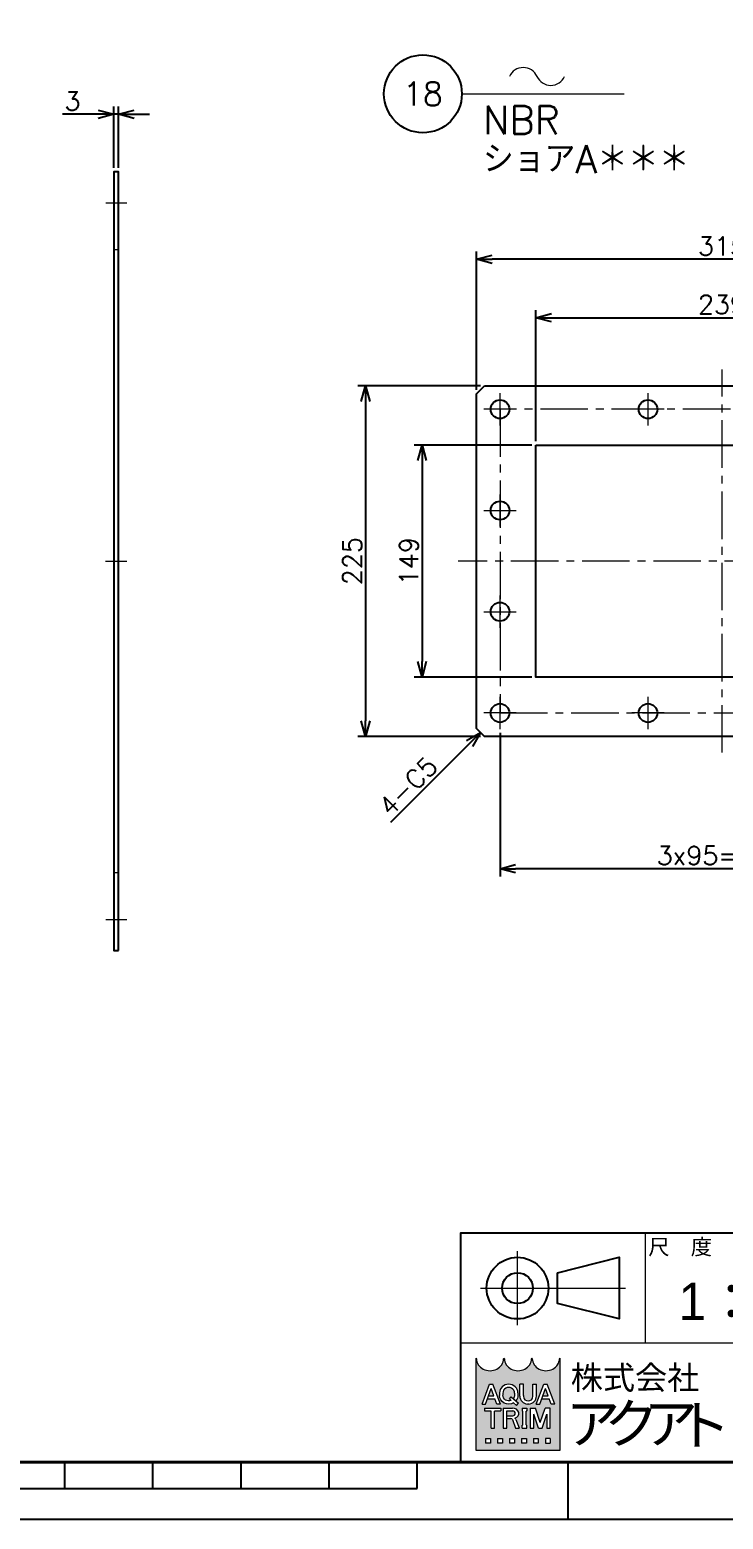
# Model space of a CAD drawing. Header units: millimetres. Extents: x 0 to 4931, y -34 to 1655.
# Drawn here: x 3826 to 4271, y 0 to 956 of the extents above; entities that cross this region are included whole.
import ezdxf
from ezdxf import colors
from ezdxf.entities.mleader import LeaderData, LeaderLine
from ezdxf.enums import TextEntityAlignment as Align
from ezdxf.math import Vec2, Vec3

# ---------------------------------------------------------------- set-up
doc = ezdxf.new("R2010")
doc.units = ezdxf.units.MM
doc.header["$LTSCALE"] = 1.6
doc.header["$PDMODE"] = 99
doc.header["$PDSIZE"] = 1
doc.linetypes.add('CENTER2', pattern=[28.575000000000003, 19.05, -3.175, 3.175, -3.175])
doc.linetypes.add('HIDDEN', pattern=[9.524999999999999, 6.35, -3.175])
for name, color, linetype, lineweight in [('04_HIDDEN', 2, 'HIDDEN', 13), ('05_CENTER', 4, 'CENTER2', 13), ('07_寸法線', 3, 'Continuous', 9), ('08_DIM', 3, 'Continuous', 13), ('99_図枠', 7, 'Continuous', 40)]:
    doc.layers.add(name, color=color, linetype=linetype, lineweight=lineweight)
doc.layers.add('10_DRAFT', color=8, linetype='Continuous', lineweight=0, plot=False)
doc.styles.add('KSS_TXT', font='txt.shx', dxfattribs={"bigfont": 'extfont2.shx'})
doc.styles.add('MS_G', font='MS Gothic.ttf')
doc.styles.get("Standard").update_dxf_attribs({"font": 'txt.shx', "bigfont": 'extfont2.shx'})
doc.styles.add('表題用', font='MS PGothic.ttf')
doc.dimstyles.new('KSS_DIM', dxfattribs={"dimscale": 4, "dimtxt": 3, "dimasz": 2.5, "dimexe": 1.25, "dimexo": 0.625, "dimtad": 1, "dimdsep": 46, "dimtxsty": 'KSS_TXT', "dimblk": 'OPEN30', "dimcen": 0, "dimazin": 2, "dimtfac": 0.75, "dimtmove": 0, "dimatfit": 3, "dimldrblk": 'OPEN30', "dimfxl": 1.25, "dimtolj": 1, "dimarcsym": 0})

# ---------------------------------------------------------------- blocks, each defined once
blk = doc.blocks.new('_Open30')
at = {"color": 0, "linetype": 'ByBlock', "lineweight": -2}
for p, q in [((-1, 0.26794919), (0, 0)), ((0, 0), (-1, -0.26794919)), ((0, 0), (-1, 0))]:
    blk.add_line(p, q, dxfattribs=at)
blk = doc.blocks.new('*D190')
at = {"layer": '08_DIM', "color": 0, "lineweight": -2, "transparency": 16777216}
for p, q in [((3869.421857314441, 901.9175847147144), (3846.421857314441, 901.9175847147144)), ((3879.421857314441, 867.5768902541349), (3879.421857314441, 906.9175847147144)), ((3882.421857314439, 901.9175847147144), (3879.421857314441, 901.9175847147144)), ((3882.421857314439, 867.5768902541349), (3882.421857314439, 906.9175847147144)), ((3892.421857314439, 901.9175847147144), (3902.421857314439, 901.9175847147144))]:
    blk.add_line(p, q, dxfattribs=at)
at = {"layer": 'Defpoints', "color": 0, "transparency": 16777216}
for p in [(3879.421857314441, 901.9175847147144), (3879.421857314441, 865.0768902541349), (3882.421857314439, 865.0768902541349)]:
    blk.add_point(p, dxfattribs=at)
at = {"layer": '08_DIM', "color": 0, "lineweight": -2, "transparency": 16777216, "xscale": 10, "yscale": 10, "zscale": 10}
blk.add_blockref('_Open30', (3879.421857314441, 901.9175847147144), dxfattribs=at)
at = {"layer": '08_DIM', "color": 0, "lineweight": -2, "transparency": 16777216, "xscale": 10, "yscale": 10, "zscale": 10, "rotation": 180}
blk.add_blockref('_Open30', (3882.421857314439, 901.9175847147144), dxfattribs=at)
at = {"layer": '08_DIM', "color": 0, "transparency": 16777216, "insert": (3852.921857314441, 910.4175847147144), "char_height": 12, "attachment_point": 5, "style": 'KSS_TXT'}
blk.add_mtext('\\A1;3', dxfattribs=at)
blk = doc.blocks.new('*D194')
at = {"layer": '08_DIM', "color": 0, "lineweight": -2, "transparency": 16777216}
for p, q in [((4147.817561965858, 689.5768902497996), (4072.284128797636, 689.5768902497996)), ((4077.284128797636, 679.5768902497996), (4077.284128797636, 550.5768902497996)), ((4147.817561965858, 540.5768902497996), (4072.284128797636, 540.5768902497996))]:
    blk.add_line(p, q, dxfattribs=at)
at = {"layer": 'Defpoints', "color": 0, "transparency": 16777216}
for p in [(4150.317561965858, 689.5768902497996), (4077.284128797636, 540.5768902497996), (4150.317561965858, 540.5768902497996)]:
    blk.add_point(p, dxfattribs=at)
at = {"layer": '08_DIM', "color": 0, "lineweight": -2, "transparency": 16777216, "xscale": 10, "yscale": 10, "zscale": 10}
for p, rotation in [((4077.284128797636, 689.5768902497996), 90), ((4077.284128797636, 540.5768902497996), 270)]:
    blk.add_blockref('_Open30', p, dxfattribs=dict(at, rotation=rotation))
at = {"layer": '08_DIM', "color": 0, "transparency": 16777216, "insert": (4068.784128797635, 615.0768902497983), "char_height": 12, "attachment_point": 5, "rotation": 90, "style": 'KSS_TXT'}
blk.add_mtext('\\A1;149', dxfattribs=at)
blk = doc.blocks.new('*D195')
at = {"layer": '08_DIM', "color": 0, "lineweight": -2, "transparency": 16777216}
for p, q in [((4114.81756196585, 727.5768902499551), (4035.974224372812, 727.5768902499551)), ((4040.974224372812, 717.5768902499551), (4040.974224372812, 512.5768902499697)), ((4114.81756196585, 502.5768902499697), (4035.974224372812, 502.5768902499697))]:
    blk.add_line(p, q, dxfattribs=at)
at = {"layer": 'Defpoints', "color": 0, "transparency": 16777216}
for p in [(4117.31756196585, 727.5768902499551), (4040.974224372812, 502.5768902499697), (4117.31756196585, 502.5768902499697)]:
    blk.add_point(p, dxfattribs=at)
at = {"layer": '08_DIM', "color": 0, "lineweight": -2, "transparency": 16777216, "xscale": 10, "yscale": 10, "zscale": 10}
for p, rotation in [((4040.974224372812, 727.5768902499551), 90), ((4040.974224372812, 502.5768902499697), 270)]:
    blk.add_blockref('_Open30', p, dxfattribs=dict(at, rotation=rotation))
at = {"layer": '08_DIM', "color": 0, "transparency": 16777216, "insert": (4032.474224372811, 615.0768902499611), "char_height": 12, "attachment_point": 5, "rotation": 90, "style": 'KSS_TXT'}
blk.add_mtext('\\A1;225', dxfattribs=at)
blk = doc.blocks.new('*D196')
at = {"layer": '08_DIM', "color": 0, "lineweight": -2, "transparency": 16777216}
for p, q in [((4150.317561965856, 692.0768902497994), (4150.317561965856, 776.2920134832893)), ((4389.317561965852, 692.0768902454456), (4389.317561965852, 776.2920134832893)), ((4160.317561965856, 771.2920134832893), (4379.317561965852, 771.2920134832893))]:
    blk.add_line(p, q, dxfattribs=at)
at = {"layer": 'Defpoints', "color": 0, "transparency": 16777216}
for p in [(4389.317561965852, 771.2920134832893), (4150.317561965856, 689.5768902497994), (4389.317561965852, 689.5768902454456)]:
    blk.add_point(p, dxfattribs=at)
at = {"layer": '08_DIM', "color": 0, "lineweight": -2, "transparency": 16777216, "xscale": 10, "yscale": 10, "zscale": 10, "rotation": 180}
blk.add_blockref('_Open30', (4150.317561965856, 771.2920134832893), dxfattribs=at)
at = {"layer": '08_DIM', "color": 0, "lineweight": -2, "transparency": 16777216, "xscale": 10, "yscale": 10, "zscale": 10}
blk.add_blockref('_Open30', (4389.317561965852, 771.2920134832893), dxfattribs=at)
at = {"layer": '08_DIM', "color": 0, "transparency": 16777216, "insert": (4269.817561965854, 779.7920134832893), "char_height": 12, "attachment_point": 5, "style": 'KSS_TXT'}
blk.add_mtext('\\A1;239', dxfattribs=at)
blk = doc.blocks.new('*D197')
at = {"layer": '08_DIM', "color": 0, "lineweight": -2, "transparency": 16777216}
for p, q in [((4112.317561965849, 725.0768902499549), (4112.317561965849, 813.8609242232205)), ((4427.31756196586, 715.0768902479449), (4427.31756196586, 813.8609242232205)), ((4417.31756196586, 808.8609242232205), (4122.317561965849, 808.8609242232205))]:
    blk.add_line(p, q, dxfattribs=at)
at = {"layer": 'Defpoints', "color": 0, "transparency": 16777216}
for p in [(4112.317561965849, 808.8609242232205), (4112.317561965849, 722.5768902499549), (4427.31756196586, 712.5768902479449)]:
    blk.add_point(p, dxfattribs=at)
at = {"layer": '08_DIM', "color": 0, "lineweight": -2, "transparency": 16777216, "xscale": 10, "yscale": 10, "zscale": 10, "rotation": 180}
blk.add_blockref('_Open30', (4112.317561965849, 808.8609242232205), dxfattribs=at)
at = {"layer": '08_DIM', "color": 0, "lineweight": -2, "transparency": 16777216, "xscale": 10, "yscale": 10, "zscale": 10}
blk.add_blockref('_Open30', (4427.31756196586, 808.8609242232205), dxfattribs=at)
at = {"layer": '08_DIM', "color": 0, "transparency": 16777216, "insert": (4269.817561965854, 817.3609242232205), "char_height": 12, "attachment_point": 5, "style": 'KSS_TXT'}
blk.add_mtext('\\A1;315', dxfattribs=at)
blk = doc.blocks.new('*D199')
at = {"layer": '08_DIM', "color": 0, "lineweight": -2, "transparency": 16777216}
for p, q in [((4127.317561965852, 504.7385330164798), (4127.317561965852, 412.5911620663965)), ((4412.31756196586, 504.7385330164725), (4412.31756196586, 412.5911620663965)), ((4402.31756196586, 417.5911620663965), (4137.317561965852, 417.5911620663965))]:
    blk.add_line(p, q, dxfattribs=at)
at = {"layer": 'Defpoints', "color": 0, "transparency": 16777216}
for p in [(4127.317561965852, 507.2385330164798), (4412.31756196586, 507.2385330164725), (4127.317561965852, 417.5911620663965)]:
    blk.add_point(p, dxfattribs=at)
at = {"layer": '08_DIM', "color": 0, "lineweight": -2, "transparency": 16777216, "xscale": 10, "yscale": 10, "zscale": 10, "rotation": 180}
blk.add_blockref('_Open30', (4127.317561965852, 417.5911620663965), dxfattribs=at)
at = {"layer": '08_DIM', "color": 0, "lineweight": -2, "transparency": 16777216, "xscale": 10, "yscale": 10, "zscale": 10}
blk.add_blockref('_Open30', (4412.31756196586, 417.5911620663965), dxfattribs=at)
at = {"layer": '08_DIM', "color": 0, "transparency": 16777216, "insert": (4269.817561965856, 426.0911620663965), "char_height": 12, "attachment_point": 5, "style": 'KSS_TXT'}
blk.add_mtext('\\A1;3x95=285', dxfattribs=at)
blk = doc.blocks.new('AM_BALLOON1')
at = {"transparency": 16777216}
blk.add_circle((0, 0), 5, dxfattribs=at)
blk.add_attdef('B_NUMBER', text='', height=3, dxfattribs=at).set_placement((0, 0), align=Align.MIDDLE_CENTER)
blk = doc.blocks.new('_OPEN')
at = {"color": 0, "linetype": 'ByBlock'}
for p, q in [((-1, 0.1666666666666666), (0, 0)), ((0, 0), (-1, -0.1666666666666666)), ((0, 0), (-1, 0))]:
    blk.add_line(p, q, dxfattribs=at)
blk = doc.blocks.new('p1ba05')
for centre, start, end in [((-2.953558874599082, 0.2854771617432377), 24.22763733453314, 155.5757785718213), ((0, 1.620669598395743), 204.2276373345332, 335.5757785718214)]:
    blk.add_arc(centre, 1.620669598395854, start, end)
blk = doc.blocks.new('*D180')
at = {"layer": '08_DIM', "color": 0, "lineweight": -2, "transparency": 16777216}
blk.add_line((4107.746494153984, 498.0058224381039), (4056.999403883173, 447.2587321672938), dxfattribs=at)
at = {"layer": 'Defpoints', "color": 0, "transparency": 16777216}
for p in [(4114.817561965849, 505.0768902499699), (4033.829478078637, 424.0888063627597), (4033.829478078638, 424.0888063627592)]:
    blk.add_point(p, dxfattribs=at)
at = {"layer": '08_DIM', "color": 0, "lineweight": -2, "transparency": 16777216, "xscale": 10, "yscale": 10, "zscale": 10, "rotation": 44.99999999999954}
blk.add_blockref('_Open30', (4114.81756196585, 505.0768902499692), dxfattribs=at)
at = {"layer": '08_DIM', "color": 0, "transparency": 16777216, "insert": (4068.313112382158, 470.5932559464497), "char_height": 12, "attachment_point": 5, "rotation": 44.99999999999955, "style": 'KSS_TXT'}
blk.add_mtext('\\A1;4-C5', dxfattribs=at)

msp = doc.modelspace()

# ---------------------------------------------------------------- hatches: boundary and pattern name
at = {"layer": '99_図枠', "lineweight": 5}
h = msp.add_hatch(color=256, dxfattribs=at)
h.dxf.hatch_style = 1
edge = h.paths.add_edge_path()
edge.add_arc((4165.731299672949, 103.0354212092391), 0.2561589359989651, 90, 180)
edge.add_ellipse((4156.765736912985, 103.0354212092391), major_axis=(-8.709403823964816, 0), ratio=0.8823529411764706, start_angle=360, end_angle=540, ccw=False)
edge.add_arc((4147.800174153021, 103.0354212092391), 0.2561589359989651, 3.187317984128254, 180.000000000026)
edge.add_ellipse((4138.834611393057, 103.0354212092391), major_axis=(-8.709403823964816, 0), ratio=0.8823529411764706, start_angle=360, end_angle=540, ccw=False)
edge.add_arc((4129.869048633092, 103.0354212092391), 0.2561589359989651, 3.187317984128254, 180)
edge.add_ellipse((4120.903485873128, 103.0354212092391), major_axis=(-8.709403823964816, 0), ratio=0.8823529411764706, start_angle=360, end_angle=540, ccw=False)
edge.add_arc((4111.937923113166, 103.0354212092391), 0.2561589359989652, 3.187317984128254, 90)
edge.add_line((4111.937923113166, 103.2915801452384), (4111.937923113166, 44.11886592947735))
edge.add_line((4111.937923113166, 44.1188659294769), (4165.731299672948, 44.1188659294769))
edge.add_line((4165.731299672949, 44.1188659294769), (4165.731299672949, 103.2915801452357))
h.paths.add_polyline_path([(4120.61216688055, 86.68883819574535), (4122.736034253823, 86.68883819574535), (4127.565756095162, 73.94236954043686), (4127.565756095162, 73.88089139579847), (4125.26641902007, 73.88089139579847), (4124.06405653685, 77.25751581520876), (4119.335376384723, 77.25751581520876), (4120.028603852925, 79.20432372880009), (4123.370829068648, 79.20432372880009), (4121.674100567187, 83.96928851363577), (4118.081782114306, 73.88089139579847), (4115.782445039211, 73.88089139579847), (4115.782445039211, 73.94236954043686)], flags=16)
edge = h.paths.add_edge_path(flags=16)
edge.add_ellipse((4132.911126597608, 81.05334160376901), major_axis=(-5.8916555279762, 0), ratio=0.9565217391304344, start_angle=180, end_angle=360, ccw=False)
edge.add_line((4138.802782125582, 81.05334160376901), (4138.802782125582, 79.5163879877748))
edge.add_ellipse((4132.911126597608, 79.5163879877748), major_axis=(-5.8916555279762, 0), ratio=0.9565217391304344, start_angle=142.105255317713, end_angle=180, ccw=False)
edge.add_line((4137.560470146966, 76.05499373012049), (4135.909745167601, 77.41520953364557))
edge.add_ellipse((4132.911126597608, 79.66710699539021), major_axis=(3.75679118758396, 0), ratio=0.9950358206786508, start_angle=-37.0427632869818, end_angle=0)
edge.add_line((4136.667913069097, 79.66696187814546), (4136.667913069097, 80.9026225961536))
edge.add_ellipse((4132.911126597608, 80.9026225961536), major_axis=(3.75678647149081, 0), ratio=0.994718262525732, start_angle=360, end_angle=540)
edge.add_line((4129.154340126115, 80.9026225961536), (4129.154340126115, 79.66697525402219))
edge.add_ellipse((4132.911126597608, 79.66710699539021), major_axis=(3.75679118758396, 0), ratio=0.9950358206786508, start_angle=-180, end_angle=-65.75794872216291)
edge.add_line((4134.453636352315, 76.25859822141342), (4133.40768184799, 77.27656240895317))
edge.add_line((4133.407681847988, 77.2765624089518), (4134.542327038602, 78.48139757944978))
edge.add_line((4134.542327038602, 78.4813975794516), (4139.286550974487, 74.57210411523715))
edge.add_line((4139.286550974486, 74.57210411523579), (4137.804024907515, 72.99786790338271))
edge.add_line((4137.804024907515, 72.99786790338317), (4136.023073566948, 74.73116000829646))
edge.add_ellipse((4132.911126597608, 79.5163879877748), major_axis=(-5.8916555279762, 0), ratio=0.9565217391304344, start_angle=0, end_angle=121.88362473889401, ccw=False)
edge.add_line((4127.019471069631, 79.5163879877748), (4127.019471069631, 81.05334160376901))
h.paths.add_polyline_path([(4127.946720882022, 71.31930203580873), (4127.946720882022, 69.52618948381519), (4124.10433684204, 69.52618948381519, 0.4142135623730951), (4123.848177906038, 69.27003054781585), (4123.848177906038, 58.51135523585822), (4121.54274748205, 58.51135523585822), (4121.54274748205, 69.27003054781585, 0.4142135623730951), (4121.286588546051, 69.52618948381519), (4117.444204506066, 69.52618948381519), (4117.444204506066, 71.31930203580873)], flags=16)
edge = h.paths.add_edge_path(flags=16)
edge.add_line((4129.406785197652, 71.31930203580873), (4135.298440725627, 71.31930203580873))
edge.add_ellipse((4135.298440725626, 67.9500641921079), major_axis=(-4.13494587587903, 8e-16), ratio=0.8148203011203055, start_angle=111.3869747349855, end_angle=270, ccw=False)
edge.add_arc((4135.932545361418, 63.38400859386843), 1.674818033710892, 22.272952259934925, 58.5531130129101, ccw=False)
edge.add_line((4137.482403121343, 64.0187970389727), (4139.689545537504, 58.61381881025977))
edge.add_line((4139.689545537505, 58.61381881025977), (4139.689545537505, 58.51135523585958))
edge.add_line((4139.689545537505, 58.51135523585822), (4137.204803858316, 58.51135523585822))
edge.add_line((4137.204803858316, 58.51135523585822), (4135.254938620987, 63.93883671113031))
edge.add_arc((4134.304433300178, 63.55619060441154), 1.02463574399587, 21.92829786654815, 90)
edge.add_line((4134.304433300178, 64.58082634840525), (4131.789063302441, 64.58082634840525))
edge.add_line((4131.789063302442, 64.58082634840525), (4131.789063302442, 66.37393890039925))
edge.add_line((4131.789063302442, 66.37393890040062), (4135.605831448825, 66.37393890040062))
edge.add_arc((4135.550872994267, 67.9500641921079), 1.577083183248922, 271.9970571044072, 448.0029428955928)
edge.add_line((4135.605831448827, 69.52618948381519), (4131.712215621642, 69.52618948381519))
edge.add_line((4131.712215621643, 69.52618948381519), (4131.712215621643, 58.51135523585867))
edge.add_line((4131.712215621643, 58.51135523585822), (4129.406785197653, 58.51135523585822))
edge.add_line((4129.406785197652, 58.51135523585822), (4129.406785197652, 71.31930203580737))
h.paths.add_polyline_path([(4139.986903465157, 86.68883819574535), (4142.292333889149, 86.68883819574535), (4142.292333889149, 79.5163879877748, 0.175030561155744), (4143.309353526109, 76.5808493272109, 0.2571496110314638), (4147.423128716164, 76.5808493272109, 0.1750305611562702), (4148.440148353124, 79.5163879877839), (4148.440148353124, 86.68883819574535), (4150.745578777114, 86.68883819574535), (4150.745578777114, 79.05299040540581, -0.3793912406243967), (4145.750479525135, 73.88089139579847), (4144.982002717134, 73.88089139579847, -0.3793912406243716), (4139.986903465157, 79.05299040540581)], flags=16)
h.paths.add_polyline_path([(4141.632121491377, 71.31930203580873), (4144.449869787368, 71.31930203580873), (4144.449869787368, 69.52618948381519, 0.4142135623730951), (4144.193710851368, 69.27003054781585), (4144.193710851368, 60.56062672384928, 0.4142135623730951), (4144.449869787368, 60.30446778785358), (4144.449869787368, 58.51135523585822), (4141.632121491377, 58.51135523585822), (4141.632121491377, 60.30446778785358, 0.4142135623730951), (4141.888280427378, 60.56062672384928), (4141.888280427378, 69.27003054781585, 0.4142135623730951), (4141.632121491377, 69.52618948381519)], flags=16)
h.paths.add_polyline_path([(4146.757796336315, 71.31930203580873), (4150.103126851056, 71.31930203580873), (4153.161769736289, 62.01709252294518), (4156.220412621522, 71.31930203580873), (4159.567866040334, 71.31930203580873), (4159.567866040334, 58.51135523585822), (4157.262435616343, 58.51135523585822), (4157.262435616343, 67.4769179958223), (4154.314484948285, 58.51135523585822), (4152.009054524295, 58.51135523585822), (4149.061103856235, 67.4769179958223), (4149.063226760307, 58.51135523585822), (4146.757796336315, 58.51135523585822)], flags=16)
h.paths.add_polyline_path([(4155.445506404289, 86.68883819574535), (4157.569373777562, 86.68883819574535), (4162.399095618901, 73.94236954043686), (4162.399095618901, 73.88089139579847), (4160.099758543807, 73.88089139579847), (4158.897396060587, 77.25751581520876), (4154.168715908461, 77.25751581520876), (4154.861943376663, 79.20432372880009), (4158.204168592385, 79.20432372880009), (4156.507440090923, 83.96928851363577), (4152.915121638041, 73.88089139579847), (4150.615784562948, 73.88089139579847), (4150.615784562948, 73.94236954043686)], flags=16)
h.paths.add_polyline_path([(4118.085737577141, 51.80363400944611), (4121.159644809128, 51.80363400944611), (4121.159644809128, 48.72972677745952), (4118.085737577141, 48.72972677745952)], flags=16)
h.paths.add_polyline_path([(4125.77050565711, 51.80363400944611), (4128.844412889097, 51.80363400944611), (4128.844412889097, 48.72972677745952), (4125.77050565711, 48.72972677745952)], flags=16)
h.paths.add_polyline_path([(4133.455273737078, 51.80363400944611), (4136.529180969066, 51.80363400944611), (4136.529180969066, 48.72972677745952), (4133.455273737078, 48.72972677745952)], flags=16)
h.paths.add_polyline_path([(4141.140041817047, 51.80363400944611), (4144.213949049035, 51.80363400944611), (4144.213949049035, 48.72972677745952), (4141.140041817047, 48.72972677745952)], flags=16)
h.paths.add_polyline_path([(4148.824809897016, 51.80363400944611), (4151.898717129003, 51.80363400944611), (4151.898717129003, 48.72972677745952), (4148.824809897016, 48.72972677745952)], flags=16)
h.paths.add_polyline_path([(4156.509577976985, 51.80363400944611), (4159.583485208972, 51.80363400944611), (4159.583485208972, 48.72972677745952), (4156.509577976985, 48.72972677745952)], flags=16)

# ---------------------------------------------------------------- linework, layer by layer
at = {"color": 3}
for points in [[(3882.421857314439, 365.0768902541349), (3882.421857314439, 865.0768902541349), (3879.421857314441, 865.0768902541349), (3879.42185731444, 365.0768902541349)], [(4117.317561965849, 727.5768902499549), (4422.31756196586, 727.5768902499549), (4427.31756196586, 722.5768902499549), (4427.317561965856, 507.5768902499694), (4422.317561965856, 502.5768902499694), (4117.317561965849, 502.5768902499694), (4112.317561965849, 507.5768902499694), (4112.317561965849, 722.5768902499549)], [(4150.317561965856, 689.5768902497994), (4389.317561965852, 689.5768902454456), (4389.317561965852, 540.5768902454447), (4150.317561965856, 540.5768902497994)]]:
    msp.add_lwpolyline(points, close=True, dxfattribs=at)
for centre in [(4127.31756196586, 712.5768902499694), (4222.31756196586, 712.5768902499658), (4127.31756196586, 647.5768902499549), (4127.31756196586, 582.5768902499549), (4127.317561965852, 517.5768902499694), (4222.317561965852, 517.5768902499658)]:
    msp.add_circle(centre, 6, dxfattribs=at)
at = {"layer": '04_HIDDEN', "color": 3}
for p, q in [((3879.421857314441, 815.0768902542022), (3882.421857314439, 815.0768902542022)), ((3879.42185731444, 415.0768902542022), (3882.421857314439, 415.0768902542022))]:
    msp.add_line(p, q, dxfattribs=at)
at = {"layer": '05_CENTER'}
for p, q in [((3874.224951169461, 845.076890254204), (3887.824545525503, 845.076890254204)), ((4127.317561967096, 702.2385330144589), (4127.317561967096, 722.9152474814382)), ((4222.317561965852, 702.2385330144589), (4222.317561965852, 722.9152474814382)), ((4137.655919200539, 712.5768902479449), (4116.979204733654, 712.5768902479449)), ((4232.655919199295, 712.5768902479449), (4211.97920473241, 712.5768902479449)), ((4127.317561965852, 637.2385330164798), (4127.317561965852, 657.9152474834591)), ((4116.97920473241, 647.5768902499658), (4137.655919199295, 647.5768902499658)), ((3874.122060136419, 615.0768902541349), (3887.721654492461, 615.0768902541349)), ((4439.132617085235, 615.0768902499694), (4100.502506846477, 615.0768902499694)), ((4127.317561965852, 572.2385330164652), (4127.317561965852, 592.9152474834445)), ((4116.97920473241, 582.5768902499512), (4137.655919199295, 582.5768902499512)), ((4127.317561965852, 507.2385330164798), (4127.317561965852, 527.9152474834591)), ((4222.317561965852, 507.2385330164761), (4222.317561965852, 527.9152474834555)), ((4137.655919199295, 517.5768902499658), (4116.97920473241, 517.5768902499658)), ((4232.655919199295, 517.5768902499622), (4211.97920473241, 517.5768902499622)), ((3874.224951169461, 385.0768902540658), (3887.824545525503, 385.0768902540658))]:
    msp.add_line(p, q, dxfattribs=at)
at = {"layer": '05_CENTER', "transparency": 33554559}
msp.add_line((4269.817561965856, 492.1123584972229), (4269.817561965856, 738.041422002716), dxfattribs=at)
at = {"layer": '05_CENTER'}
msp.add_lwpolyline([(4127.317561965852, 517.5768902499694), (4412.31756196586, 517.5768902499694), (4412.31756196586, 712.5768902479485), (4127.317561965852, 712.5768902479485)], close=True, dxfattribs=at)
at = {"layer": '07_寸法線'}
msp.add_line((4102.859587732089, 915.0508519872049), (4206.983324294108, 915.0508519872049), dxfattribs=at)
at = {"layer": '10_DRAFT'}
msp.add_line((3879.421857314441, 615.0768902541349), (3882.421857314439, 615.0768902541349), dxfattribs=at)
at = {"layer": '99_図枠', "lineweight": 13}
for p, q in [((4220.703013020224, 112.9784570362301), (4220.703013020224, 183.6927427502344)), ((4138.533013020555, 124.5755998933312), (4138.533013020555, 172.0955998931388)), ((4114.773013020651, 148.3355998932313), (4207.833013020274, 148.3355998932313)), ((4426.331584447904, 112.9784570362301), (4101.903013020703, 112.9784570362301))]:
    msp.add_line(p, q, dxfattribs=at)
at = {"layer": '99_図枠', "lineweight": 5}
for p, q in [((4111.937923113166, 44.1188659294769), (4111.937923113166, 103.2915801452384)), ((4165.731299672949, 103.2915801452384), (4165.731299672949, 44.1188659294769)), ((4115.782445039211, 73.94236954043686), (4120.61216688055, 86.68883819574535)), ((4120.61216688055, 86.68883819574535), (4122.736034253823, 86.68883819574535)), ((4127.565756095162, 73.94236954043686), (4122.736034253823, 86.68883819574535)), ((4139.986903465157, 79.05299040540581), (4139.986903465157, 86.68883819574535)), ((4142.292333889149, 86.68883819574535), (4139.986903465157, 86.68883819574535)), ((4142.292333889149, 79.5163879877748), (4142.292333889149, 86.68883819574535)), ((4148.440148353124, 79.5163879877748), (4148.440148353124, 86.68883819574535)), ((4148.440148353124, 86.68883819574535), (4150.745578777114, 86.68883819574535)), ((4150.615784562948, 73.94236954043686), (4155.445506404289, 86.68883819574535)), ((4150.745578777114, 79.05299040540581), (4150.745578777114, 86.68883819574535)), ((4155.445506404289, 86.68883819574535), (4157.569373777562, 86.68883819574535)), ((4162.399095618901, 73.94236954043686), (4157.569373777562, 86.68883819574535)), ((4118.081782114306, 73.88089139579847), (4121.674100567187, 83.96928851363577)), ((4119.335376384723, 77.25751581520876), (4120.028603852925, 79.20432372880009)), ((4119.335376384723, 77.25751581520876), (4124.06405653685, 77.25751581520876)), ((4120.028603852925, 79.20432372880009), (4123.370829068648, 79.20432372880009)), ((4123.370829068648, 79.20432372880009), (4121.674100567187, 83.96928851363577)), ((4125.26641902007, 73.88089139579847), (4124.06405653685, 77.25751581520876)), ((4127.019471069631, 81.05334160376901), (4127.019471069631, 79.5163879877748)), ((4129.154340126115, 80.9026225961536), (4129.154340126115, 79.6730597033586)), ((4133.407681847988, 77.2765624089518), (4134.542327038602, 78.4813975794516)), ((4133.407681847988, 77.2765624089518), (4134.453636352315, 76.25859822141342)), ((4134.542327038602, 78.4813975794516), (4139.286550974486, 74.57210411523579)), ((4135.909745167601, 77.41520953364693), (4137.560470146966, 76.05499373012049)), ((4136.667913069097, 80.9026225961536), (4136.667913069097, 79.6730597033586)), ((4138.802782125582, 81.05334160376901), (4138.802782125582, 79.5163879877748)), ((4152.915121638041, 73.88089139579847), (4156.507440090923, 83.96928851363577)), ((4154.168715908461, 77.25751581520876), (4154.861943376663, 79.20432372880009)), ((4154.168715908461, 77.25751581520876), (4158.897396060587, 77.25751581520876)), ((4154.861943376663, 79.20432372880009), (4158.204168592385, 79.20432372880009)), ((4158.204168592385, 79.20432372880009), (4156.507440090923, 83.96928851363577)), ((4160.099758543807, 73.88089139579847), (4158.897396060587, 77.25751581520876)), ((4115.782445039211, 73.88089139579847), (4115.782445039211, 73.94236954043686)), ((4115.782445039211, 73.94236954043686), (4115.782445039211, 73.94236954043686)), ((4115.782445039211, 73.88089139579847), (4115.782445039211, 73.94236954043686)), ((4115.782445039211, 73.88089139579847), (4118.081782114306, 73.88089139579847)), ((4117.444204506066, 71.31930203580873), (4127.946720882022, 71.31930203580873)), ((4117.444204506066, 71.31930203580873), (4117.444204506066, 69.52618948381519)), ((4117.444204506066, 69.52618948381519), (4121.286588546051, 69.52618948381519)), ((4121.54274748205, 58.51135523585822), (4121.54274748205, 69.27003054781585)), ((4123.848177906038, 58.51135523585822), (4123.848177906038, 69.27003054781585)), ((4124.10433684204, 69.52618948381519), (4127.946720882022, 69.52618948381519)), ((4127.565756095162, 73.88089139579847), (4125.26641902007, 73.88089139579847)), ((4127.565756095162, 73.88089139579847), (4127.565756095162, 73.94236954043686)), ((4127.946720882022, 71.31930203580873), (4127.946720882022, 69.52618948381519)), ((4129.406785197652, 71.31930203580873), (4129.406785197652, 58.51135523585822)), ((4129.406785197652, 71.31930203580873), (4135.298440725626, 71.31930203580873)), ((4131.712215621643, 58.51135523585822), (4131.712215621643, 69.52618948381519)), ((4131.712215621643, 69.52618948381519), (4135.605831448827, 69.52618948381519)), ((4136.02307356695, 74.73116000829782), (4137.804024907515, 72.99786790338317)), ((4137.804024907515, 72.99786790338317), (4139.286550974486, 74.57210411523579)), ((4141.632121491377, 71.31930203580873), (4144.449869787368, 71.31930203580873)), ((4141.632121491377, 71.31930203580873), (4141.632121491377, 69.52618948381519)), ((4141.888280427378, 60.56062672384928), (4141.888280427378, 69.27003054781585)), ((4144.193710851368, 60.56062672384928), (4144.193710851368, 69.27003054781585)), ((4144.449869787368, 71.31930203580873), (4144.449869787368, 69.52618948381519)), ((4145.750479525133, 73.88089139579847), (4144.982002717137, 73.88089139579847)), ((4146.757796336315, 71.31930203580873), (4146.757796336315, 58.51135523585822)), ((4146.757796336315, 71.31930203580873), (4150.103126851056, 71.31930203580873)), ((4149.063226760307, 58.51135523585822), (4149.061103856235, 67.4769179958223)), ((4152.009054524295, 58.51135523585822), (4149.061103856235, 67.4769179958223)), ((4153.161769736289, 62.01709252294518), (4150.103126851056, 71.31930203580873)), ((4150.615784562948, 73.88089139579847), (4150.615784562948, 73.94236954043686)), ((4150.615784562948, 73.94236954043686), (4150.615784562948, 73.94236954043686)), ((4150.615784562948, 73.88089139579847), (4150.615784562948, 73.94236954043686)), ((4150.615784562948, 73.88089139579847), (4152.915121638041, 73.88089139579847)), ((4153.161769736289, 62.01709252294518), (4156.220412621522, 71.31930203580873)), ((4154.314484948285, 58.51135523585822), (4157.262435616343, 67.4769179958223)), ((4159.567866040334, 71.31930203580873), (4156.220412621522, 71.31930203580873)), ((4157.262435616343, 67.4769179958223), (4157.262435616343, 58.51135523585822)), ((4159.567866040334, 58.51135523585822), (4159.567866040334, 71.31930203580873)), ((4162.399095618901, 73.88089139579847), (4160.099758543807, 73.88089139579847)), ((4162.399095618901, 73.88089139579847), (4162.399095618901, 73.94236954043686)), ((4121.54274748205, 58.51135523585822), (4123.848177906038, 58.51135523585822)), ((4129.406785197652, 58.51135523585822), (4131.712215621643, 58.51135523585822)), ((4131.789063302442, 64.58082634840525), (4131.789063302442, 66.37393890040062)), ((4131.789063302442, 66.37393890040062), (4135.605831448827, 66.37393890040062)), ((4131.789063302442, 64.58082634840525), (4134.304433300178, 64.58082634840525)), ((4135.254938620987, 63.93883671113167), (4137.204803858316, 58.51135523585822)), ((4137.204803858316, 58.51135523585822), (4139.689545537505, 58.51135523585822)), ((4137.482403121343, 64.01879703897453), (4139.689545537505, 58.61381881025977)), ((4139.689545537505, 58.61381881025977), (4139.689545537505, 58.51135523585822)), ((4141.632121491377, 58.51135523585822), (4141.632121491377, 60.30446778785358)), ((4141.632121491377, 58.51135523585822), (4144.449869787368, 58.51135523585822)), ((4144.449869787368, 58.51135523585822), (4144.449869787368, 60.30446778785358)), ((4146.757796336315, 58.51135523585822), (4149.063226760307, 58.51135523585822)), ((4152.009054524295, 58.51135523585822), (4154.314484948285, 58.51135523585822)), ((4157.262435616343, 58.51135523585822), (4159.567866040334, 58.51135523585822)), ((4118.085737577141, 51.80363400944611), (4121.159644809128, 51.80363400944611)), ((4118.085737577141, 51.80363400944611), (4118.085737577141, 48.72972677745952)), ((4121.159644809128, 48.72972677745952), (4118.085737577141, 48.72972677745952)), ((4121.159644809128, 51.80363400944611), (4121.159644809128, 48.72972677745952)), ((4125.77050565711, 51.80363400944611), (4128.844412889097, 51.80363400944611)), ((4125.77050565711, 51.80363400944611), (4125.77050565711, 48.72972677745952)), ((4128.844412889097, 48.72972677745952), (4125.77050565711, 48.72972677745952)), ((4128.844412889097, 51.80363400944611), (4128.844412889097, 48.72972677745952)), ((4133.455273737078, 51.80363400944611), (4136.529180969066, 51.80363400944611)), ((4133.455273737078, 51.80363400944611), (4133.455273737078, 48.72972677745952)), ((4136.529180969066, 48.72972677745952), (4133.455273737078, 48.72972677745952)), ((4136.529180969066, 51.80363400944611), (4136.529180969066, 48.72972677745952)), ((4141.140041817047, 51.80363400944611), (4144.213949049035, 51.80363400944611)), ((4141.140041817047, 51.80363400944611), (4141.140041817047, 48.72972677745952)), ((4144.213949049035, 48.72972677745952), (4141.140041817047, 48.72972677745952)), ((4144.213949049035, 51.80363400944611), (4144.213949049035, 48.72972677745952)), ((4148.824809897016, 51.80363400944611), (4151.898717129003, 51.80363400944611)), ((4148.824809897016, 51.80363400944611), (4148.824809897016, 48.72972677745952)), ((4151.898717129003, 48.72972677745952), (4148.824809897016, 48.72972677745952)), ((4151.898717129003, 51.80363400944611), (4151.898717129003, 48.72972677745952)), ((4159.583485208972, 51.80363400944611), (4156.509577976985, 51.80363400944611)), ((4156.509577976985, 51.80363400944611), (4156.509577976985, 48.72972677745952)), ((4156.509577976985, 48.72972677745952), (4159.583485208972, 48.72972677745952)), ((4159.583485208972, 51.80363400944611), (4159.583485208972, 48.72972677745952)), ((4165.731299672949, 44.1188659294769), (4111.937923113166, 44.1188659294769))]:
    msp.add_line(p, q, dxfattribs=at)
at = {"layer": '99_図枠', "lineweight": 25}
for p, q in [((3847.953870164587, 19.63559989375449), (3847.953870164587, 36.60702846511435)), ((3904.525298735786, 19.63559989375449), (3904.525298735786, 36.60702846511435)), ((3961.096727306988, 19.63559989375449), (3961.096727306988, 36.60702846511435)), ((4017.668155878186, 19.63559989375449), (4017.668155878186, 36.60702846511435)), ((4074.239584449388, 19.63559989375449), (4074.239584449388, 36.60702846511435)), ((4171.146441591853, -1.126752522395691e-07), (4171.146441591853, 36.60702846511435)), ((3508.525298737386, 19.63559989375449), (4074.239584449388, 19.63559989375449))]:
    msp.add_line(p, q, dxfattribs=at)
at = {"layer": '99_図枠'}
msp.add_lwpolyline([(2762.291584454688, 36.60702846511435), (4893.903013017505, 36.60702846511435), (4893.903013017505, 1574.348571316039), (2762.291584454688, 1574.348571316039)], close=True, dxfattribs=at)
at = {"layer": '99_図枠', "lineweight": 25}
msp.add_lwpolyline([(4101.903013020703, 36.60702846511435), (4893.903013017505, 36.60702846511435), (4893.903013017505, 183.6927427502344), (4101.903013020703, 183.6927427502344)], close=True, dxfattribs=at)
msp.add_lwpolyline([(4164.273013020453, 158.2355998931928), (4203.873013020293, 168.1355998931524), (4203.873013020293, 128.5355998933157), (4164.273013020453, 138.4355998932735), (4164.273013020453, 158.2355998931928)], dxfattribs=at)
for radius in [19.79999999992, 9.89999999996]:
    msp.add_circle((4138.533013020555, 148.3355998932313), radius, dxfattribs=at)
at = {"layer": '99_図枠', "lineweight": 5}
for centre, radius, start, end in [((4111.937923113166, 103.0354212092391), 0.2561589359989651, 0, 90), ((4129.869048633092, 103.0354212092391), 0.2561589359989651, 0, 180), ((4129.869048633092, 103.0354212092391), 0.2561589359989651, 0, 90), ((4147.800174153021, 103.0354212092391), 0.2561589359989651, 0, 180), ((4165.731299672949, 103.0354212092391), 0.2561589359989651, 90, 180), ((4145.402047404261, 79.28468919659122), 5.420098542558597, 182.450030992261, 265.5552572885243), ((4146.865285893957, 79.45674779315073), 4.573340900382641, 179.2527938813865, 218.9645718468403), ((4145.366241121135, 80.31578401701358), 4.263862534800127, 241.1577278083485, 298.8422721916515), ((4145.330434838012, 79.28468919659122), 5.420098542558597, 274.4447427114757, 357.5499690077389), ((4143.867196348314, 79.45674779315073), 4.573340900382127, 321.0354281531597, 0.7472061186134765), ((4121.286588546051, 69.27003054781585), 0.2561589359989651, 0, 90), ((4124.10433684204, 69.27003054781585), 0.2561589359989651, 90, 180), ((4135.550872994267, 67.9500641921079), 1.577083183248922, 271.9970571043541, 88.00294289554164), ((4141.632121491377, 69.27003054781585), 0.2561589359989651, 0, 90), ((4144.449869787368, 69.27003054781585), 0.2561589359989651, 90, 180), ((4134.304433300178, 63.55619060441154), 1.02463574399586, 21.92829786657973, 90), ((4135.932545361418, 63.38400859386843), 1.67481803371092, 22.27295226001248, 58.55311301289358), ((4141.632121491377, 60.56062672384928), 0.2561589359989651, 270, 0), ((4144.449869787368, 60.56062672384928), 0.2561589359989651, 180, 270)]:
    msp.add_arc(centre, radius, start, end, dxfattribs=at)
for centre, major_axis, ratio, start_param, end_param in [((4120.903485873128, 103.0354212092391), (-8.709403823964816, 0), 0.8823529411764706, 6.283185307179585, 9.424777960769381), ((4138.834611393057, 103.0354212092391), (-8.709403823964816, 0), 0.8823529411764706, 6.283185307179585, 9.424777960769381), ((4156.765736912985, 103.0354212092391), (-8.709403823964816, 0), 0.8823529411764706, 6.283185307179585, 9.424777960769381), ((4132.911126597608, 81.05334160376901), (-5.8916555279762, 0), 0.9565217391304344, 3.141592653589793, 6.283185307179585), ((4132.911126597608, 80.9026225961536), (3.75678647149081, 0), 0.994718262525732, 6.283185307179585, 9.424777960769381), ((4135.298440725626, 67.9500641921079), (-4.13494587587903, 8e-16), 0.8148203011203053, 1.944069452961234, 4.712388980384689)]:
    msp.add_ellipse(centre, major_axis=major_axis, ratio=ratio, start_param=start_param, end_param=end_param, dxfattribs=at)
at = {"layer": '99_図枠', "lineweight": 5, "extrusion": (0, 0, -1)}
for centre, major_axis, ratio, start_param, end_param in [((4132.911126597608, 79.5163879877748), (-5.8916555279762, 0), 0.9565217391304344, 4.155914751220672, 6.283185307179585), ((4132.911126597608, 79.66710699539021), (3.756791187583959, 0), 0.9950358206786508, 7.430878021738926, 9.424777960769381), ((4132.911126597608, 79.66710699539021), (3.756791187583959, 0), 0.9950358206786508, 6.283185307179585, 6.929703490574294), ((4132.911126597608, 79.5163879877748), (-5.8916555279762, 0), 0.9565217391304344, 3.141592653589793, 3.802980717498314)]:
    msp.add_ellipse(centre, major_axis=major_axis, ratio=ratio, start_param=start_param, end_param=end_param, dxfattribs=at)
at = {"layer": 'Defpoints'}
msp.add_lwpolyline([(2652.090441588782, -1.126752522395691e-07), (4930.674441588782, -1.126752522395691e-07), (4930.674441588782, 1611.11999988732), (2652.090441588782, 1611.11999988732)], close=True, dxfattribs=at)

# ---------------------------------------------------------------- block references
at = {"layer": '07_寸法線', "xscale": 6, "yscale": 6, "zscale": 6}
msp.add_blockref('p1ba05', (4159.920081622442, 920.5212086879258), dxfattribs=at)

# ---------------------------------------------------------------- texts
at = {"style": '表題用'}
msp.add_attdef('1：4', text='', height=24, dxfattribs=at).set_placement((4275.860155877144, 139.8498856075532), align=Align.MIDDLE)
at = {"layer": '07_寸法線', "style": 'KSS_TXT'}
for s, p in [('NBR', (4116.311098984117, 889.2715633791668)), ('ショアA＊＊＊', (4116.311098984117, 864.1933368931805))]:
    msp.add_text(s, height=18, dxfattribs=at).set_placement(p)
at = {"layer": '99_図枠', "style": '表題用'}
msp.add_text('尺\u3000度', height=10, dxfattribs=at).set_placement((4222.497087703679, 174.8358550758678), align=Align.MIDDLE_LEFT)
at = {"layer": '99_図枠', "lineweight": 5, "style": 'MS_G'}
for s, height, p in [('株式会社', 15.12154285708176, (4213.969892219158, 90.90623191552027)), ('ク', 25.53860571418252, (4211.603515275525, 61.45830151181167)), ('ア', 25.53860571418252, (4186.98906088623, 61.45830151181167)), ('ア', 25.53860571418252, (4236.909730401956, 61.45830151181167)), ('ト', 25.53860571418252, (4257.985172023915, 60.38344436895954))]:
    msp.add_text(s, height=height, dxfattribs=at).set_placement(p, align=Align.MIDDLE_CENTER)

# ---------------------------------------------------------------- dimensions: what is measured, and where the dimension line sits
at = {"layer": '08_DIM'}
for base, p1, p2, picture, middle in [((3879.421857314441, 901.9175847147144), (3882.421857314439, 865.0768902541349), (3879.421857314441, 865.0768902541349), '*D190', (3852.921857314441, 910.4175847147144)), ((4112.317561965849, 808.8609242232205), (4427.31756196586, 712.5768902479449), (4112.317561965849, 722.5768902499549), '*D197', (4269.817561965854, 817.3609242232205)), ((4389.317561965852, 771.2920134832893), (4150.317561965856, 689.5768902497994), (4389.317561965852, 689.5768902454456), '*D196', (4269.817561965854, 779.7920134832893))]:
    dim = msp.add_linear_dim(base=base, p1=p1, p2=p2, dimstyle='KSS_DIM', dxfattribs=at)
    dim.commit()
    dim.dimension.update_dxf_attribs({"geometry": picture, "text_midpoint": middle})
for base, p1, p2, picture, middle in [((4040.974224372812, 502.5768902499697), (4117.317561965849, 727.5768902499549), (4117.317561965849, 502.5768902499694), '*D195', (4032.474224372811, 615.0768902499611)), ((4077.284128797636, 540.5768902497996), (4150.317561965856, 689.5768902497994), (4150.317561965856, 540.5768902497994), '*D194', (4068.784128797635, 615.0768902497983))]:
    dim = msp.add_linear_dim(base=base, p1=p1, p2=p2, angle=90, dimstyle='KSS_DIM', dxfattribs=at)
    dim.commit()
    dim.dimension.update_dxf_attribs({"geometry": picture, "text_midpoint": middle})
dim = msp.add_linear_dim(base=(4127.317561965852, 417.5911620663965), p1=(4412.31756196586, 507.2385330164725), p2=(4127.317561965852, 507.2385330164798), text='3x95=<>', dimstyle='KSS_DIM', dxfattribs=at)
dim.commit()
dim.dimension.update_dxf_attribs({"geometry": '*D199', "text_midpoint": (4269.817561965856, 426.0911620663965)})
dim = msp.add_aligned_dim(p1=(4114.817561965849, 505.0768902499698), p2=(4033.829478078638, 424.0888063627596), distance=2.858686642223875e-13, text='4-C5', dimstyle='KSS_DIM', override={"dimse1": 1, "dimse2": 1, "dimsd2": 1}, dxfattribs=at)
dim.commit()
dim.dimension.update_dxf_attribs({"geometry": '*D180', "text_midpoint": (4068.313112382158, 470.5932559464497)})

# ---------------------------------------------------------------- leaders
at = {"layer": '07_寸法線'}
ml = msp.add_multileader_block('Standard', dxfattribs=at)
ml.set_content('AM_BALLOON1', color=256, scale=5)
ml.set_attribute('B_NUMBER', '16', width=0)
ml.set_leader_properties(color=256, linetype='ByLayer', lineweight=-1)
ml.set_arrow_properties(name='OPEN')
ml.build(insert=Vec2(0, 0))
ml.multileader.update_dxf_attribs({"leader_type": 0, "has_dogleg": 0, "text_right_attachment_type": 6, "dogleg_length": 0, "arrow_head_size": 10, "scale": 2.5, "block_connection_type": 1})
ctx = ml.context
ctx.base_point, ctx.scale, ctx.char_height, ctx.arrow_head_size, ctx.landing_gap_size, ctx.plane_origin = Vec3(3843.479418067265, 1420.760582822061), 2.5, 20, 10, 10, Vec3(3843.479418067265, 1420.760582822061)
ctx.right_attachment, ctx.attachment_type = 6, 1
notes = []
notes.append((ctx, [(0, (0, 0, 0), (0, 0), (1, 0), 1, [])]))
ctx.block.insert = Vec3(3843.479418067265, 1420.760582822061)
ml = msp.add_multileader_block('Standard', dxfattribs=at)
ml.set_content('AM_BALLOON1', color=256, scale=5)
ml.set_attribute('B_NUMBER', '18', width=0)
ml.set_leader_properties(color=256, linetype='ByLayer', lineweight=-1)
ml.set_arrow_properties(name='OPEN')
ml.build(insert=Vec2(0, 0))
ml.multileader.update_dxf_attribs({"leader_type": 0, "has_dogleg": 0, "text_right_attachment_type": 6, "dogleg_length": 0, "arrow_head_size": 10, "scale": 2.5, "block_connection_type": 1})
ctx = ml.context
ctx.base_point, ctx.scale, ctx.char_height, ctx.arrow_head_size, ctx.landing_gap_size, ctx.plane_origin = Vec3(4077.830244916194, 915.070826579012), 2.5, 20, 10, 10, Vec3(4077.830244916194, 915.070826579012)
ctx.right_attachment, ctx.attachment_type = 6, 1
notes.append((ctx, [(0, (0, 0, 0), (0, 0), (1, 0), 1, [])]))
ctx.block.insert = Vec3(4077.830244916194, 915.070826579012)
for ctx, leaders in notes:
    for number, flags, end, landing, length, lines in leaders:
        leader = LeaderData()
        leader.index, (leader.has_last_leader_line, leader.has_dogleg_vector, leader.attachment_direction) = number, flags
        leader.last_leader_point, leader.dogleg_vector, leader.dogleg_length = Vec3(end), Vec3(landing), length
        for number, points, colour, breaks in lines:
            line = LeaderLine()
            line.index, line.vertices, line.color, line.breaks = number, Vec3.list(points), colors.encode_raw_color(colour), breaks
            leader.lines.append(line)
        ctx.leaders.append(leader)

doc.saveas('drawing.dxf')
